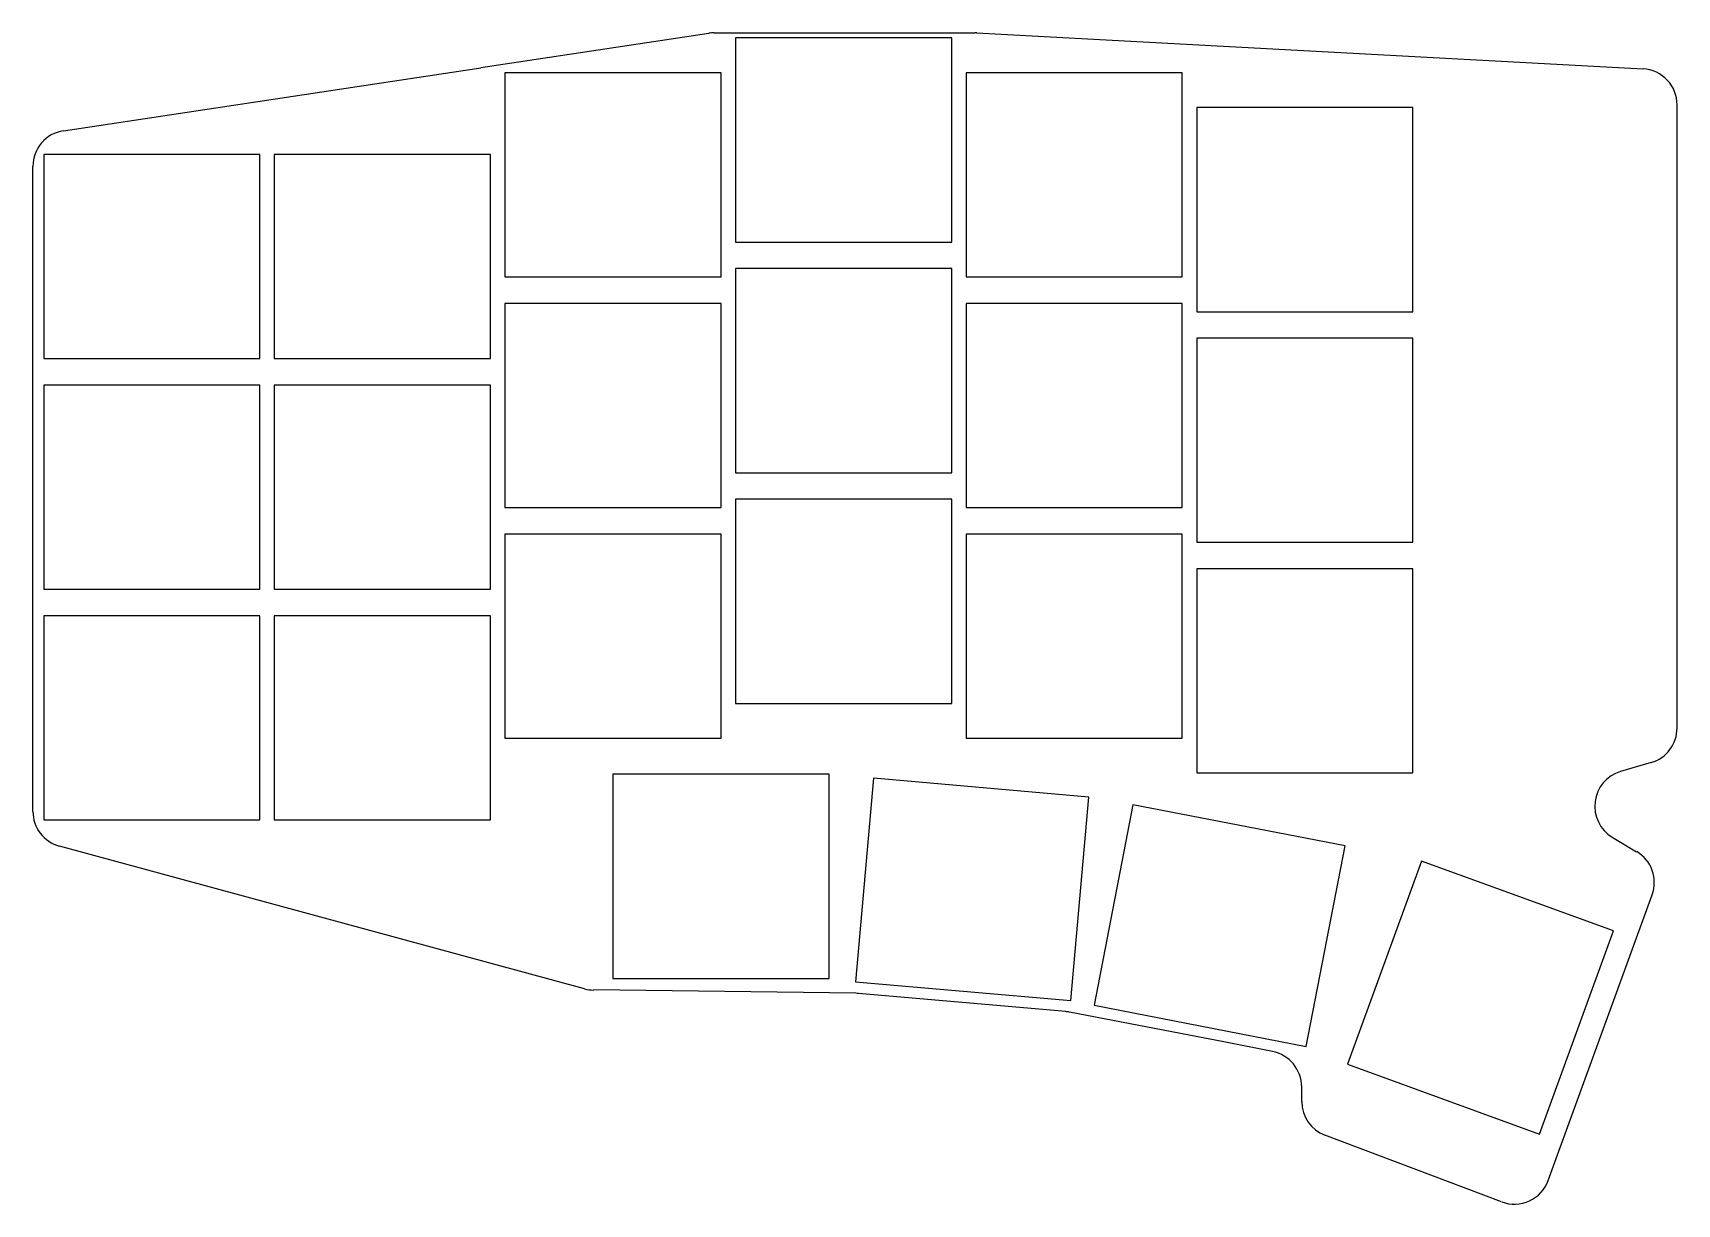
# Model space of a CAD drawing. Header units: millimetres. Extents: x 140 to 277, y -190 to -93.
import ezdxf

# ---------------------------------------------------------------- set-up
doc = ezdxf.new("R2010")
doc.units = ezdxf.units.MM

msp = doc.modelspace()

# ---------------------------------------------------------------- linework, layer by layer
for p, q in [((177.4, -95.87), (196.38, -93.02)), ((196.82, -92.98), (218.52, -92.98)), ((218.68, -92.99), (274.16, -95.99)), ((216.6, -93.41), (198.6, -93.41)), ((198.6, -93.41), (198.6, -110.41)), ((216.6, -110.41), (216.6, -93.41)), ((142.65, -101.13), (177.4, -95.88)), ((197.4, -96.3), (179.4, -96.3)), ((179.4, -96.3), (179.4, -113.3)), ((197.4, -113.3), (197.4, -96.3)), ((235.8, -96.3), (217.8, -96.3)), ((217.8, -96.3), (217.8, -113.3)), ((235.8, -113.3), (235.8, -96.3)), ((255, -99.19), (237, -99.19)), ((237, -99.19), (237, -116.19)), ((255, -116.19), (255, -99.19)), ((277, -150.84), (277, -98.98)), ((159, -103.1), (141, -103.1)), ((141, -103.1), (141, -120.1)), ((159, -120.1), (159, -103.1)), ((178.2, -103.1), (160.2, -103.1)), ((160.2, -103.1), (160.2, -120.1)), ((178.2, -120.1), (178.2, -103.1)), ((140.1, -157.79), (140.1, -104.1)), ((198.6, -110.41), (216.6, -110.41)), ((179.4, -113.3), (197.4, -113.3)), ((216.6, -112.61), (198.6, -112.61)), ((198.6, -112.61), (198.6, -129.61)), ((216.6, -129.61), (216.6, -112.61)), ((217.8, -113.3), (235.8, -113.3)), ((197.4, -115.5), (179.4, -115.5)), ((179.4, -115.5), (179.4, -132.5)), ((197.4, -132.5), (197.4, -115.5)), ((235.8, -115.5), (217.8, -115.5)), ((217.8, -115.5), (217.8, -132.5)), ((235.8, -132.5), (235.8, -115.5)), ((237, -116.19), (255, -116.19)), ((255, -118.39), (237, -118.39)), ((237, -118.39), (237, -135.39)), ((255, -135.39), (255, -118.39)), ((141, -120.1), (159, -120.1)), ((160.2, -120.1), (178.2, -120.1)), ((159, -122.3), (141, -122.3)), ((141, -122.3), (141, -139.3)), ((159, -139.3), (159, -122.3)), ((178.2, -122.3), (160.2, -122.3)), ((160.2, -122.3), (160.2, -139.3)), ((178.2, -139.3), (178.2, -122.3)), ((198.6, -129.61), (216.6, -129.61)), ((179.4, -132.5), (197.4, -132.5)), ((216.6, -131.81), (198.6, -131.81)), ((198.6, -131.81), (198.6, -148.81)), ((216.6, -148.81), (216.6, -131.81)), ((217.8, -132.5), (235.8, -132.5)), ((197.4, -134.7), (179.4, -134.7)), ((179.4, -134.7), (179.4, -151.7)), ((197.4, -151.7), (197.4, -134.7)), ((235.8, -134.7), (217.8, -134.7)), ((217.8, -134.7), (217.8, -151.7)), ((235.8, -151.7), (235.8, -134.7)), ((237, -135.39), (255, -135.39)), ((255, -137.59), (237, -137.59)), ((237, -137.59), (237, -154.59)), ((255, -154.59), (255, -137.59)), ((141, -139.3), (159, -139.3)), ((160.2, -139.3), (178.2, -139.3)), ((159, -141.5), (141, -141.5)), ((141, -141.5), (141, -158.5)), ((159, -158.5), (159, -141.5)), ((178.2, -141.5), (160.2, -141.5)), ((160.2, -141.5), (160.2, -158.5)), ((178.2, -158.5), (178.2, -141.5)), ((198.6, -148.81), (216.6, -148.81)), ((179.4, -151.7), (197.4, -151.7)), ((217.8, -151.7), (235.8, -151.7)), ((237, -154.59), (255, -154.59)), ((274.85, -153.72), (272.3, -154.47)), ((206.4, -154.7), (188.4, -154.7)), ((188.4, -154.7), (188.4, -171.7)), ((206.4, -171.7), (206.4, -154.7)), ((210.08, -155.03), (208.6, -171.97)), ((228.02, -156.6), (210.08, -155.03)), ((226.53, -173.54), (228.02, -156.6)), ((231.69, -157.23), (228.45, -173.91)), ((249.36, -160.66), (231.69, -157.23)), ((141, -158.5), (159, -158.5)), ((160.2, -158.5), (178.2, -158.5)), ((271.6, -159.93), (273.63, -161.14)), ((186.03, -172.55), (142.31, -160.68)), ((246.12, -177.35), (249.36, -160.66)), ((255.72, -161.92), (249.56, -178.84)), ((271.69, -167.74), (255.72, -161.92)), ((266.27, -188.5), (274.91, -164.74)), ((265.54, -184.65), (271.69, -167.74)), ((188.4, -171.7), (206.4, -171.7)), ((208.6, -171.97), (226.53, -173.54)), ((208.61, -172.93), (186.78, -172.65)), ((226.1, -174.45), (208.83, -172.94)), ((239.26, -176.98), (226.41, -174.49)), ((228.45, -173.91), (246.12, -177.35)), ((243.31, -177.77), (239.26, -176.98)), ((249.56, -178.84), (265.54, -184.65)), ((245.74, -181.94), (245.74, -180.72)), ((262.39, -190.28), (247.68, -184.75))]:
    msp.add_line(p, q)
for centre, start, end in [((196.82, -95.98), 90, 98.5599), ((218.52, -95.98), 86.9077, 90), ((177.85, -98.84), 98.5599, 98.6059), ((274, -98.98), 0, 86.9077), ((143.1, -104.1), 98.6059, 180), ((274, -150.84), 286.375, 0), ((273.14, -157.35), 106.375, 239.1699), ((143.1, -157.79), 180, 254.8109), ((272.1, -163.71), 340, 59.1699), ((186.82, -169.66), 254.8109, 269.2802), ((208.57, -175.93), 85, 89.2802), ((225.83, -177.44), 79.0387, 85), ((238.69, -179.93), 79, 79.0387), ((242.74, -180.72), 359.9792, 79), ((248.74, -181.94), 179.9792, 249.3846), ((263.45, -187.48), 249.3846, 340)]:
    msp.add_arc(centre, 3, start, end)

doc.saveas('drawing.dxf')
